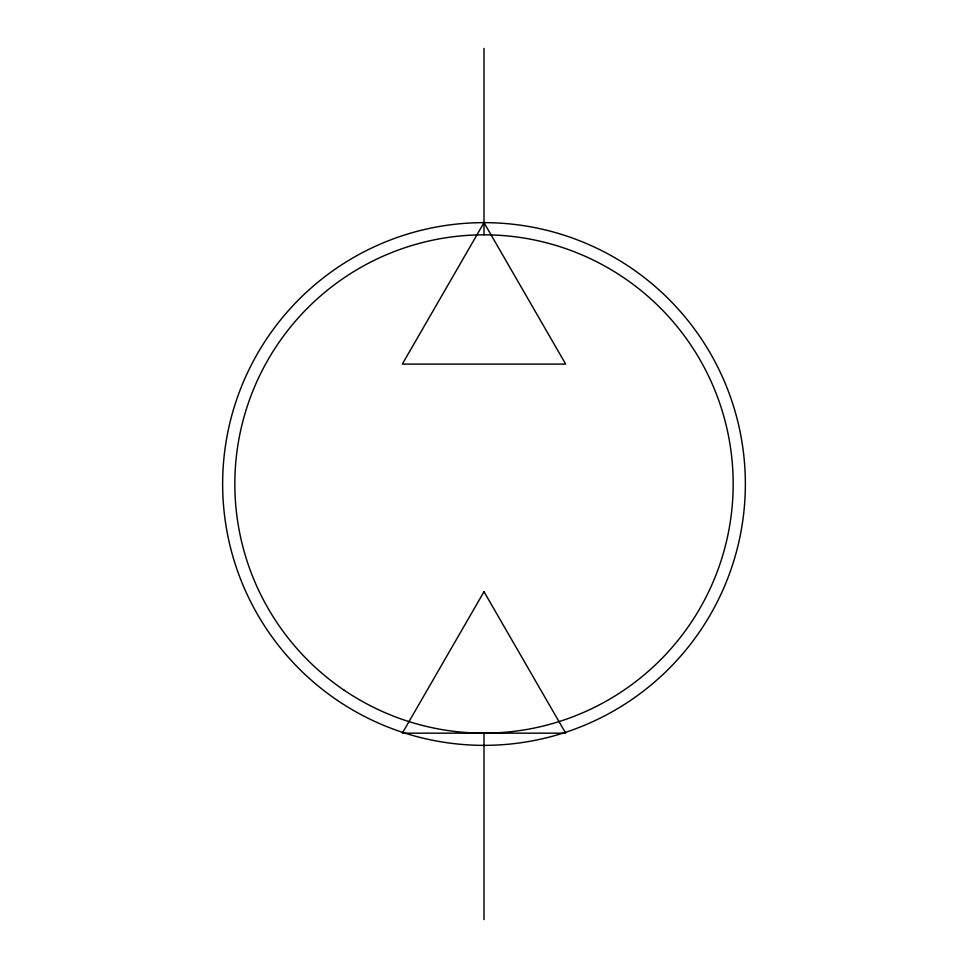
<?xml version="1.0" encoding="UTF-8"?>
<svg xmlns="http://www.w3.org/2000/svg" width="968" height="968" viewBox="0 0 968 968"><rect width="100%" height="100%" fill="white"/><g stroke="black" fill="none" stroke-linecap="round" stroke-linejoin="round"><path stroke-width="1.45" d="M484 48.4L484 234.837M484 733.163L484 919.6M484 222.64L402.325 364.101L565.675 364.101L484 222.64M484 591.702L402.325 733.163L565.675 733.163L484 591.702M337.505 700.445A261.36 261.36 0 0 0 744.695 502.646A261.36 261.36 0 0 0 369.8 248.909A261.36 261.36 0 0 0 337.505 700.445M344.342 690.341A249.163 249.163 0 0 0 732.534 501.775A249.163 249.163 0 0 0 375.124 259.884A249.163 249.163 0 0 0 344.342 690.341"/></g></svg>
